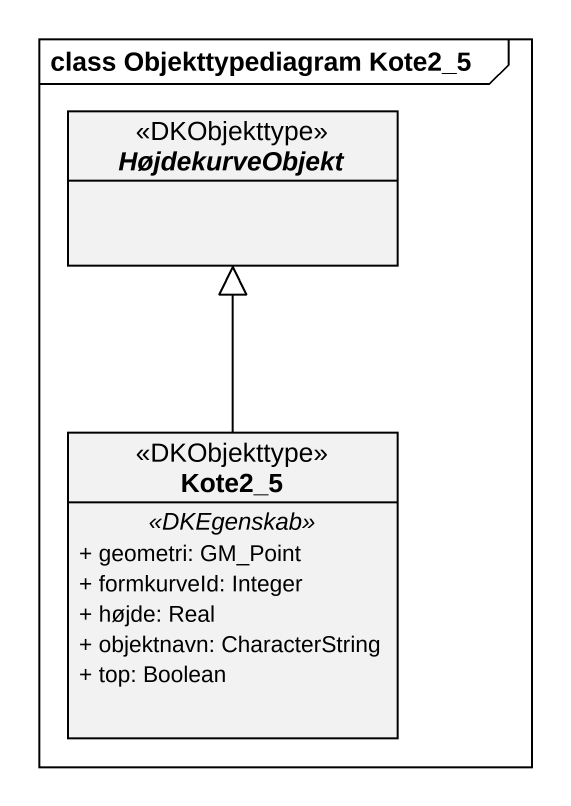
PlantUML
@startuml
mainframe class Objekttypediagram Kote2_5
hide circle
hide empty members
skinparam classAttributeIconSize 0
abstract class HøjdekurveObjekt <<DKObjekttype>>
class Kote2_5 <<DKObjekttype>> {
  .. <<DKEgenskab>> ..
  + geometri: GM_Point
  + formkurveId: Integer
  + højde: Real
  + objektnavn: CharacterString
  + top: Boolean
}
Kote2_5 -up-|> HøjdekurveObjekt
@enduml
